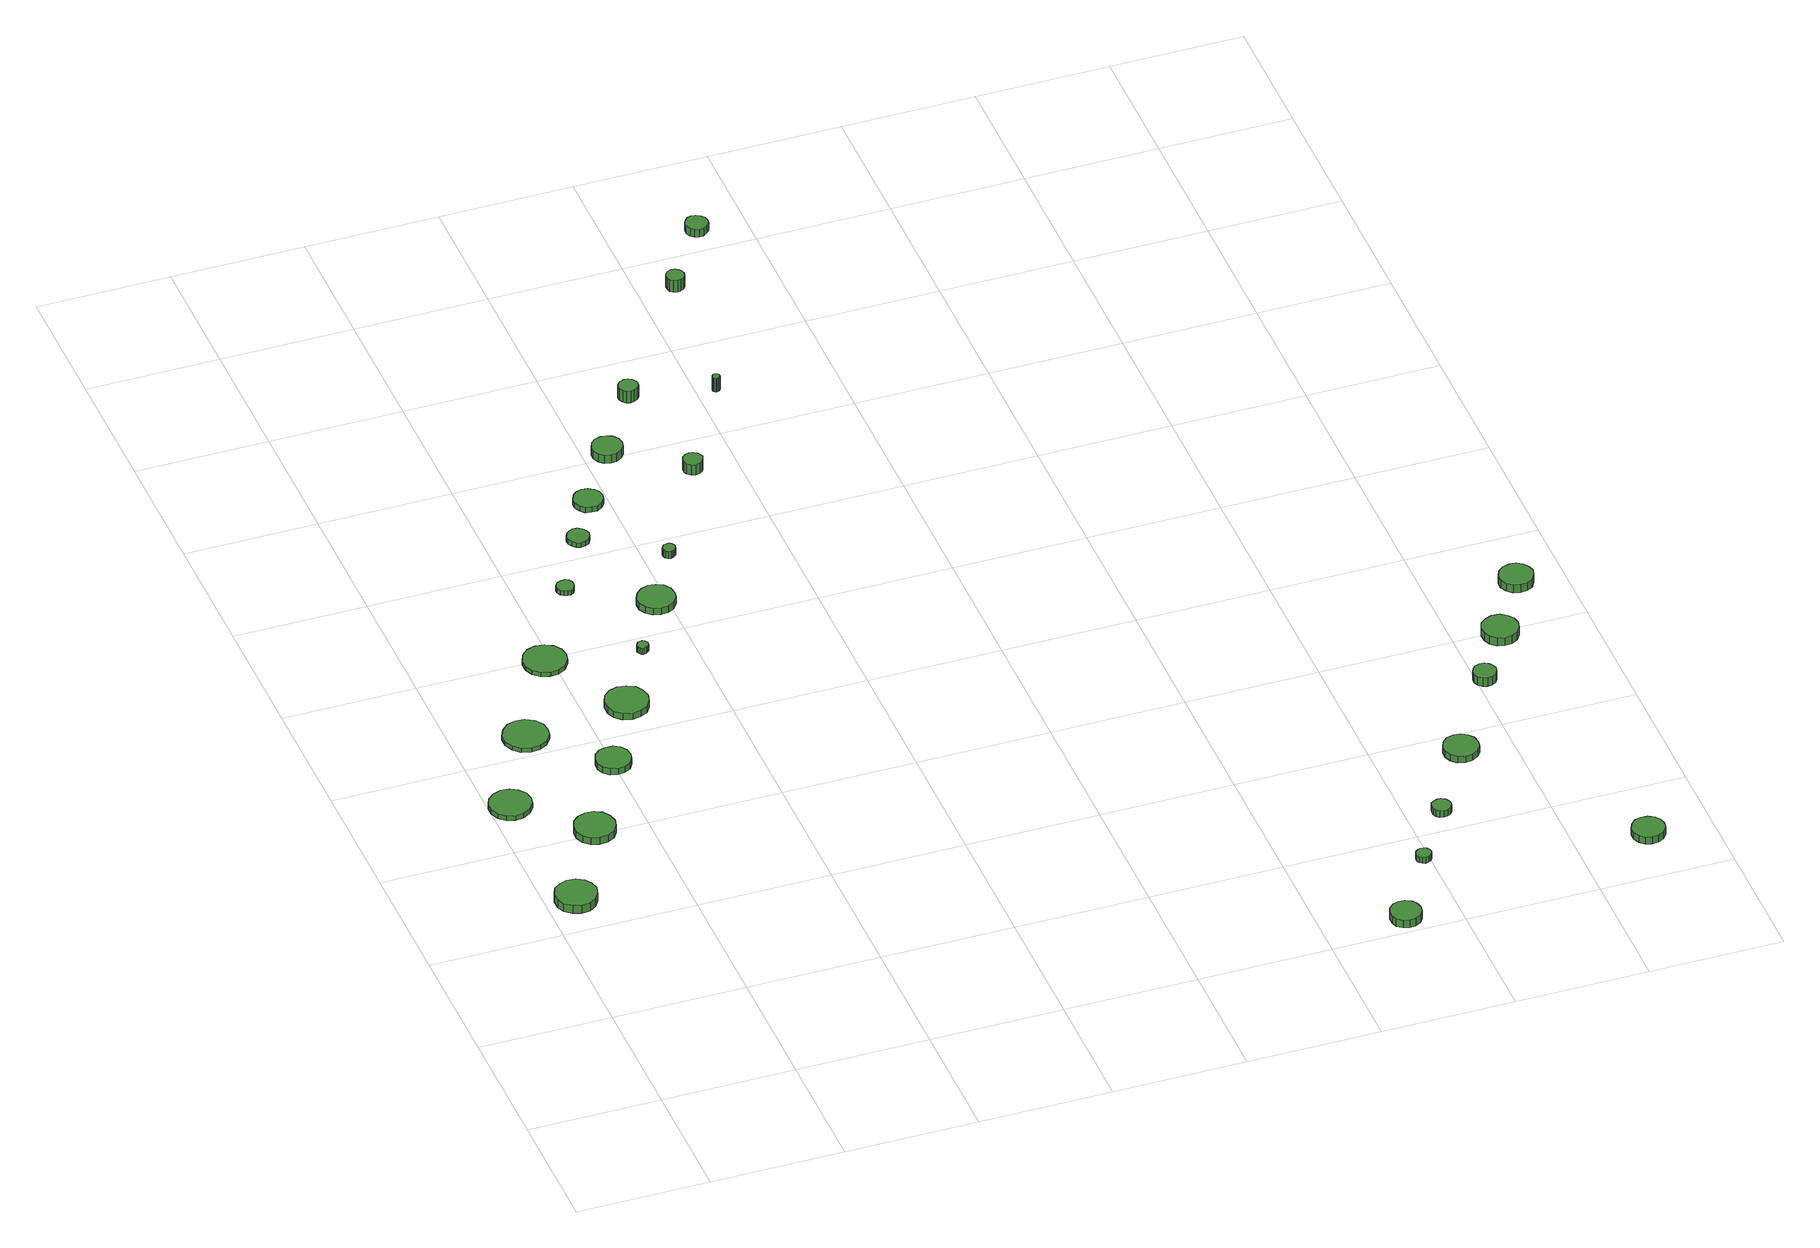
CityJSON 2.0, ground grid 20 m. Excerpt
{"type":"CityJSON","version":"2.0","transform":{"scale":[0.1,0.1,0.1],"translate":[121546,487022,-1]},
"CityObjects":{
"tree1":{"type":"SolitaryVegetationObject","attributes":{"function":"something"},"geometry":[{"type":"MultiSurface","lod":"1","boundaries":[[[0,1,2,3,4,5,6,7,8,9,10,11,12,13,14]],[[15,16,17,18,19,20,21,22,23,24,25,26,27,28,29]],[[0,29,28,1]],[[1,28,27,2]],[[2,27,26,3]],[[3,26,25,4]],[[4,25,24,5]],[[5,24,23,6]],[[6,23,22,7]],[[7,22,21,8]],[[8,21,20,9]],[[9,20,19,10]],[[10,19,18,11]],[[11,18,17,12]],[[12,17,16,13]],[[13,16,15,14]],[[14,15,29,0]]]}]},
"tree2":{"type":"SolitaryVegetationObject","attributes":{"function":"something"},"geometry":[{"type":"MultiSurface","lod":"1","boundaries":[[[30,31,32,33,34,35,36,37,38,39,40,41,42,43,44]],[[45,46,47,48,49,50,51,52,53,54,55,56,57,58,59]],[[30,59,58,31]],[[31,58,57,32]],[[32,57,56,33]],[[33,56,55,34]],[[34,55,54,35]],[[35,54,53,36]],[[36,53,52,37]],[[37,52,51,38]],[[38,51,50,39]],[[39,50,49,40]],[[40,49,48,41]],[[41,48,47,42]],[[42,47,46,43]],[[43,46,45,44]],[[44,45,59,30]]]}]},
"tree3":{"type":"SolitaryVegetationObject","attributes":{"function":"something"},"geometry":[{"type":"MultiSurface","lod":"1","boundaries":[[[60,61,62,63,64,65,66,67,68,69,70,71,72,73,74]],[[75,76,77,78,79,80,81,82,83,84,85,86,87,88,89]],[[60,89,88,61]],[[61,88,87,62]],[[62,87,86,63]],[[63,86,85,64]],[[64,85,84,65]],[[65,84,83,66]],[[66,83,82,67]],[[67,82,81,68]],[[68,81,80,69]],[[69,80,79,70]],[[70,79,78,71]],[[71,78,77,72]],[[72,77,76,73]],[[73,76,75,74]],[[74,75,89,60]]]}]},
"tree4":{"type":"SolitaryVegetationObject","attributes":{"function":"something"},"geometry":[{"type":"MultiSurface","lod":"1","boundaries":[[[90,91,92,93,94,95,96,97,98,99,100,101,102,103,104]],[[105,106,107,108,109,110,111,112,113,114,115,116,117,118,119]],[[90,119,118,91]],[[91,118,117,92]],[[92,117,116,93]],[[93,116,115,94]],[[94,115,114,95]],[[95,114,113,96]],[[96,113,112,97]],[[97,112,111,98]],[[98,111,110,99]],[[99,110,109,100]],[[100,109,108,101]],[[101,108,107,102]],[[102,107,106,103]],[[103,106,105,104]],[[104,105,119,90]]]}]},
"tree5":{"type":"SolitaryVegetationObject","attributes":{"function":"something"},"geometry":[{"type":"MultiSurface","lod":"1","boundaries":[[[120,121,122,123,124,125,126,127,128,129,130,131,132,133,134]],[[135,136,137,138,139,140,141,142,143,144,145,146,147,148,149]],[[120,149,148,121]],[[121,148,147,122]],[[122,147,146,123]],[[123,146,145,124]],[[124,145,144,125]],[[125,144,143,126]],[[126,143,142,127]],[[127,142,141,128]],[[128,141,140,129]],[[129,140,139,130]],[[130,139,138,131]],[[131,138,137,132]],[[132,137,136,133]],[[133,136,135,134]],[[134,135,149,120]]]}]},
"tree6":{"type":"SolitaryVegetationObject","attributes":{"function":"something"},"geometry":[{"type":"MultiSurface","lod":"1","boundaries":[[[150,151,152,153,154,155,156,157,158,159,160,161,162,163,164]],[[165,166,167,168,169,170,171,172,173,174,175,176,177,178,179]],[[150,179,178,151]],[[151,178,177,152]],[[152,177,176,153]],[[153,176,175,154]],[[154,175,174,155]],[[155,174,173,156]],[[156,173,172,157]],[[157,172,171,158]],[[158,171,170,159]],[[159,170,169,160]],[[160,169,168,161]],[[161,168,167,162]],[[162,167,166,163]],[[163,166,165,164]],[[164,165,179,150]]]}]},
"tree7":{"type":"SolitaryVegetationObject","attributes":{"function":"something"},"geometry":[{"type":"MultiSurface","lod":"1","boundaries":[[[180,181,182,183,184,185,186,187,188,189,190,191,192,193,194]],[[195,196,197,198,199,200,201,202,203,204,205,206,207,208,209]],[[180,209,208,181]],[[181,208,207,182]],[[182,207,206,183]],[[183,206,205,184]],[[184,205,204,185]],[[185,204,203,186]],[[186,203,202,187]],[[187,202,201,188]],[[188,201,200,189]],[[189,200,199,190]],[[190,199,198,191]],[[191,198,197,192]],[[192,197,196,193]],[[193,196,195,194]],[[194,195,209,180]]]}]},
"tree8":{"type":"SolitaryVegetationObject","attributes":{"function":"something"},"geometry":[{"type":"MultiSurface","lod":"1","boundaries":[[[210,211,212,213,214,215,216,217,218,219,220,221,222,223,224]],[[225,226,227,228,229,230,231,232,233,234,235,236,237,238,239]],[[210,239,238,211]],[[211,238,237,212]],[[212,237,236,213]],[[213,236,235,214]],[[214,235,234,215]],[[215,234,233,216]],[[216,233,232,217]],[[217,232,231,218]],[[218,231,230,219]],[[219,230,229,220]],[[220,229,228,221]],[[221,228,227,222]],[[222,227,226,223]],[[223,226,225,224]],[[224,225,239,210]]]}]},
"tree9":{"type":"SolitaryVegetationObject","attributes":{"function":"something"},"geometry":[{"type":"MultiSurface","lod":"1","boundaries":[[[240,241,242,243,244,245,246,247,248,249,250,251,252,253,254]],[[255,256,257,258,259,260,261,262,263,264,265,266,267,268,269]],[[240,269,268,241]],[[241,268,267,242]],[[242,267,266,243]],[[243,266,265,244]],[[244,265,264,245]],[[245,264,263,246]],[[246,263,262,247]],[[247,262,261,248]],[[248,261,260,249]],[[249,260,259,250]],[[250,259,258,251]],[[251,258,257,252]],[[252,257,256,253]],[[253,256,255,254]],[[254,255,269,240]]]}]},
"tree10":{"type":"SolitaryVegetationObject","attributes":{"function":"something"},"geometry":[{"type":"MultiSurface","lod":"1","boundaries":[[[270,271,272,273,274,275,276,277,278,279,280,281,282,283,284]],[[285,286,287,288,289,290,291,292,293,294,295,296,297,298,299]],[[270,299,298,271]],[[271,298,297,272]],[[272,297,296,273]],[[273,296,295,274]],[[274,295,294,275]],[[275,294,293,276]],[[276,293,292,277]],[[277,292,291,278]],[[278,291,290,279]],[[279,290,289,280]],[[280,289,288,281]],[[281,288,287,282]],[[282,287,286,283]],[[283,286,285,284]],[[284,285,299,270]]]}]},
"tree11":{"type":"SolitaryVegetationObject","attributes":{"function":"something"},"geometry":[{"type":"MultiSurface","lod":"1","boundaries":[[[300,301,302,303,304,305,306,307,308,309,310,311,312,313,314]],[[315,316,317,318,319,320,321,322,323,324,325,326,327,328,329]],[[300,329,328,301]],[[301,328,327,302]],[[302,327,326,303]],[[303,326,325,304]],[[304,325,324,305]],[[305,324,323,306]],[[306,323,322,307]],[[307,322,321,308]],[[308,321,320,309]],[[309,320,319,310]],[[310,319,318,311]],[[311,318,317,312]],[[312,317,316,313]],[[313,316,315,314]],[[314,315,329,300]]]}]},
"tree12":{"type":"SolitaryVegetationObject","attributes":{"function":"something"},"geometry":[{"type":"MultiSurface","lod":"1","boundaries":[[[330,331,332,333,334,335,336,337,338,339,340,341,342,343,344]],[[345,346,347,348,349,350,351,352,353,354,355,356,357,358,359]],[[330,359,358,331]],[[331,358,357,332]],[[332,357,356,333]],[[333,356,355,334]],[[334,355,354,335]],[[335,354,353,336]],[[336,353,352,337]],[[337,352,351,338]],[[338,351,350,339]],[[339,350,349,340]],[[340,349,348,341]],[[341,348,347,342]],[[342,347,346,343]],[[343,346,345,344]],[[344,345,359,330]]]}]},
"tree13":{"type":"SolitaryVegetationObject","attributes":{"function":"something"},"geometry":[{"type":"MultiSurface","lod":"1","boundaries":[[[360,361,362,363,364,365,366,367,368,369,370,371,372,373,374]],[[375,376,377,378,379,380,381,382,383,384,385,386,387,388,389]],[[360,389,388,361]],[[361,388,387,362]],[[362,387,386,363]],[[363,386,385,364]],[[364,385,384,365]],[[365,384,383,366]],[[366,383,382,367]],[[367,382,381,368]],[[368,381,380,369]],[[369,380,379,370]],[[370,379,378,371]],[[371,378,377,372]],[[372,377,376,373]],[[373,376,375,374]],[[374,375,389,360]]]}]},
"tree14":{"type":"SolitaryVegetationObject","attributes":{"function":"something"},"geometry":[{"type":"MultiSurface","lod":"1","boundaries":[[[390,391,392,393,394,395,396,397,398,399,400,401,402,403,404]],[[405,406,407,408,409,410,411,412,413,414,415,416,417,418,419]],[[390,419,418,391]],[[391,418,417,392]],[[392,417,416,393]],[[393,416,415,394]],[[394,415,414,395]],[[395,414,413,396]],[[396,413,412,397]],[[397,412,411,398]],[[398,411,410,399]],[[399,410,409,400]],[[400,409,408,401]],[[401,408,407,402]],[[402,407,406,403]],[[403,406,405,404]],[[404,405,419,390]]]}]},
"tree15":{"type":"SolitaryVegetationObject","attributes":{"function":"something"},"geometry":[{"type":"MultiSurface","lod":"1","boundaries":[[[420,421,422,423,424,425,426,427,428,429,430,431,432,433,434]],[[435,436,437,438,439,440,441,442,443,444,445,446,447,448,449]],[[420,449,448,421]],[[421,448,447,422]],[[422,447,446,423]],[[423,446,445,424]],[[424,445,444,425]],[[425,444,443,426]],[[426,443,442,427]],[[427,442,441,428]],[[428,441,440,429]],[[429,440,439,430]],[[430,439,438,431]],[[431,438,437,432]],[[432,437,436,433]],[[433,436,435,434]],[[434,435,449,420]]]}]},
"tree16":{"type":"SolitaryVegetationObject","attributes":{"function":"something"},"geometry":[{"type":"MultiSurface","lod":"1","boundaries":[[[450,451,452,453,454,455,456,457,458,459,460,461,462,463,464]],[[465,466,467,468,469,470,471,472,473,474,475,476,477,478,479]],[[450,479,478,451]],[[451,478,477,452]],[[452,477,476,453]],[[453,476,475,454]],[[454,475,474,455]],[[455,474,473,456]],[[456,473,472,457]],[[457,472,471,458]],[[458,471,470,459]],[[459,470,469,460]],[[460,469,468,461]],[[461,468,467,462]],[[462,467,466,463]],[[463,466,465,464]],[[464,465,479,450]]]}]},
"tree17":{"type":"SolitaryVegetationObject","attributes":{"function":"something"},"geometry":[{"type":"MultiSurface","lod":"1","boundaries":[[[480,481,482,483,484,485,486,487,488,489,490,491,492,493,494]],[[495,496,497,498,499,500,501,502,503,504,505,506,507,508,509]],[[480,509,508,481]],[[481,508,507,482]],[[482,507,506,483]],[[483,506,505,484]],[[484,505,504,485]],[[485,504,503,486]],[[486,503,502,487]],[[487,502,501,488]],[[488,501,500,489]],[[489,500,499,490]],[[490,499,498,491]],[[491,498,497,492]],[[492,497,496,493]],[[493,496,495,494]],[[494,495,509,480]]]}]},
"tree18":{"type":"SolitaryVegetationObject","attributes":{"function":"something"},"geometry":[{"type":"MultiSurface","lod":"1","boundaries":[[[510,511,512,513,514,515,516,517,518,519,520,521,522,523,524]],[[525,526,527,528,529,530,531,532,533,534,535,536,537,538,539]],[[510,539,538,511]],[[511,538,537,512]],[[512,537,536,513]],[[513,536,535,514]],[[514,535,534,515]],[[515,534,533,516]],[[516,533,532,517]],[[517,532,531,518]],[[518,531,530,519]],[[519,530,529,520]],[[520,529,528,521]],[[521,528,527,522]],[[522,527,526,523]],[[523,526,525,524]],[[524,525,539,510]]]}]},
"tree19":{"type":"SolitaryVegetationObject","attributes":{"function":"something"},"geometry":[{"type":"MultiSurface","lod":"1","boundaries":[[[540,541,542,543,544,545,546,547,548,549,550,551,552,553,554]],[[555,556,557,558,559,560,561,562,563,564,565,566,567,568,569]],[[540,569,568,541]],[[541,568,567,542]],[[542,567,566,543]],[[543,566,565,544]],[[544,565,564,545]],[[545,564,563,546]],[[546,563,562,547]],[[547,562,561,548]],[[548,561,560,549]],[[549,560,559,550]],[[550,559,558,551]],[[551,558,557,552]],[[552,557,556,553]],[[553,556,555,554]],[[554,555,569,540]]]}]},
"tree20":{"type":"SolitaryVegetationObject","attributes":{"function":"something"},"geometry":[{"type":"MultiSurface","lod":"1","boundaries":[[[570,571,572,573,574,575,576,577,578,579,580,581,582,583,584]],[[585,586,587,588,589,590,591,592,593,594,595,596,597,598,599]],[[570,599,598,571]],[[571,598,597,572]],[[572,597,596,573]],[[573,596,595,574]],[[574,595,594,575]],[[575,594,593,576]],[[576,593,592,577]],[[577,592,591,578]],[[578,591,590,579]],[[579,590,589,580]],[[580,589,588,581]],[[581,588,587,582]],[[582,587,586,583]],[[583,586,585,584]],[[584,585,599,570]]]}]},
"tree21":{"type":"SolitaryVegetationObject","attributes":{"function":"something"},"geometry":[{"type":"MultiSurface","lod":"1","boundaries":[[[600,601,602,603,604,605,606,607,608,609,610,611,612,613,614]],[[615,616,617,618,619,620,621,622,623,624,625,626,627,628,629]],[[600,629,628,601]],[[601,628,627,602]],[[602,627,626,603]],[[603,626,625,604]],[[604,625,624,605]],[[605,624,623,606]],[[606,623,622,607]],[[607,622,621,608]],[[608,621,620,609]],[[609,620,619,610]],[[610,619,618,611]],[[611,618,617,612]],[[612,617,616,613]],[[613,616,615,614]],[[614,615,629,600]]]}]},
"tree22":{"type":"SolitaryVegetationObject","attributes":{"function":"something"},"geometry":[{"type":"MultiSurface","lod":"1","boundaries":[[[630,631,632,633,634,635,636,637,638,639,640,641,642,643,644]],[[645,646,647,648,649,650,651,652,653,654,655,656,657,658,659]],[[630,659,658,631]],[[631,658,657,632]],[[632,657,656,633]],[[633,656,655,634]],[[634,655,654,635]],[[635,654,653,636]],[[636,653,652,637]],[[637,652,651,638]],[[638,651,650,639]],[[639,650,649,640]],[[640,649,648,641]],[[641,648,647,642]],[[642,647,646,643]],[[643,646,645,644]],[[644,645,659,630]]]}]},
"tree23":{"type":"SolitaryVegetationObject","attributes":{"function":"something"},"geometry":[{"type":"MultiSurface","lod":"1","boundaries":[[[660,661,662,663,664,665,666,667,668,669,670,671,672,673,674]],[[675,676,677,678,679,680,681,682,683,684,685,686,687,688,689]],[[660,689,688,661]],[[661,688,687,662]],[[662,687,686,663]],[[663,686,685,664]],[[664,685,684,665]],[[665,684,683,666]],[[666,683,682,667]],[[667,682,681,668]],[[668,681,680,669]],[[669,680,679,670]],[[670,679,678,671]],[[671,678,677,672]],[[672,677,676,673]],[[673,676,675,674]],[[674,675,689,660]]]}]},
"tree24":{"type":"SolitaryVegetationObject","attributes":{"function":"something"},"geometry":[{"type":"MultiSurface","lod":"1","boundaries":[[[690,691,692,693,694,695,696,697,698,699,700,701,702,703,704]],[[705,706,707,708,709,710,711,712,713,714,715,716,717,718,719]],[[690,719,718,691]],[[691,718,717,692]],[[692,717,716,693]],[[693,716,715,694]],[[694,715,714,695]],[[695,714,713,696]],[[696,713,712,697]],[[697,712,711,698]],[[698,711,710,699]],[[699,710,709,700]],[[700,709,708,701]],[[701,708,707,702]],[[702,707,706,703]],[[703,706,705,704]],[[704,705,719,690]]]}]},
"tree25":{"type":"SolitaryVegetationObject","attributes":{"function":"something"},"geometry":[{"type":"MultiSurface","lod":"1","boundaries":[[[720,721,722,723,724,725,726,727,728,729,730,731,732,733,734]],[[735,736,737,738,739,740,741,742,743,744,745,746,747,748,749]],[[720,749,748,721]],[[721,748,747,722]],[[722,747,746,723]],[[723,746,745,724]],[[724,745,744,725]],[[725,744,743,726]],[[726,743,742,727]],[[727,742,741,728]],[[728,741,740,729]],[[729,740,739,730]],[[730,739,738,731]],[[731,738,737,732]],[[732,737,736,733]],[[733,736,735,734]],[[734,735,749,720]]]}]},
"tree26":{"type":"SolitaryVegetationObject","attributes":{"function":"something"},"geometry":[{"type":"MultiSurface","lod":"1","boundaries":[[[750,751,752,753,754,755,756,757,758,759,760,761,762,763,764]],[[765,766,767,768,769,770,771,772,773,774,775,776,777,778,779]],[[750,779,778,751]],[[751,778,777,752]],[[752,777,776,753]],[[753,776,775,754]],[[754,775,774,755]],[[755,774,773,756]],[[756,773,772,757]],[[757,772,771,758]],[[758,771,770,759]],[[759,770,769,760]],[[760,769,768,761]],[[761,768,767,762]],[[762,767,766,763]],[[763,766,765,764]],[[764,765,779,750]]]}]},
"tree27":{"type":"SolitaryVegetationObject","attributes":{"function":"something"}},
"tree28":{"type":"SolitaryVegetationObject","attributes":{"function":"something"},"geometry":[{"type":"MultiSurface","lod":"1","boundaries":[[[780,781,782,783,784,785,786,787,788,789,790,791,792,793,794]],[[795,796,797,798,799,800,801,802,803,804,805,806,807,808,809]],[[780,809,808,781]],[[781,808,807,782]],[[782,807,806,783]],[[783,806,805,784]],[[784,805,804,785]],[[785,804,803,786]],[[786,803,802,787]],[[787,802,801,788]],[[788,801,800,789]],[[789,800,799,790]],[[790,799,798,791]],[[791,798,797,792]],[[792,797,796,793]],[[793,796,795,794]],[[794,795,809,780]]]}]},
"tree29":{"type":"SolitaryVegetationObject","attributes":{"function":"something"}}
},
"vertices":[
[75,468,20],[72,480,20],[65,490,20],[54,497,20],[41,498,20],[29,494,20],[19,486,20],[14,474,20],[14,461,20],[19,449,20],[29,441,20],[41,437,20],[54,438,20],[65,445,20],[72,455,20],[72,455,6],[65,445,6],[54,438,6],[41,437,6],[29,441,6],[19,449,6],[14,461,6],[14,474,6],[19,486,6],[29,494,6],[41,498,6],[54,497,6],[65,490,6],[72,480,6],[75,468,6],
[62,699,14],[59,712,14],[51,722,14],[40,729,14],[27,730,14],[15,726,14],[5,717,14],[0,706,14],[0,693,14],[5,681,14],[15,672,14],[27,668,14],[40,669,14],[51,676,14],[59,686,14],[59,686,6],[51,676,6],[40,669,6],[27,668,6],[15,672,6],[5,681,6],[0,693,6],[0,706,6],[5,717,6],[15,726,6],[27,730,6],[40,729,6],[51,722,6],[59,712,6],[62,699,6],
[153,606,18],[150,618,18],[143,629,18],[132,635,18],[119,636,18],[107,632,18],[98,624,18],[93,612,18],[93,600,18],[98,588,18],[107,580,18],[119,576,18],[132,577,18],[143,583,18],[150,594,18],[150,594,6],[143,583,6],[132,577,6],[119,576,6],[107,580,6],[98,588,6],[93,600,6],[93,612,6],[98,624,6],[107,632,6],[119,636,6],[132,635,6],[143,629,6],[150,618,6],[153,606,6],
[138,840,13],[136,853,13],[127,865,13],[115,872,13],[102,873,13],[88,869,13],[78,859,13],[72,847,13],[72,833,13],[78,820,13],[88,811,13],[102,807,13],[115,808,13],[127,815,13],[136,826,13],[136,826,6],[127,815,6],[115,808,6],[102,807,6],[88,811,6],[78,820,6],[72,833,6],[72,847,6],[78,859,6],[88,869,6],[102,873,6],[115,872,6],[127,865,6],[136,853,6],[138,840,6],
[226,742,17],[224,753,17],[218,762,17],[208,767,17],[198,768,17],[187,765,17],[179,758,17],[175,748,17],[175,737,17],[179,727,17],[187,720,17],[198,717,17],[208,718,17],[218,723,17],[224,732,17],[224,732,6],[218,723,6],[208,718,6],[198,717,6],[187,720,6],[179,727,6],[175,737,6],[175,748,6],[179,758,6],[187,765,6],[198,768,6],[208,767,6],[218,762,6],[224,753,6],[226,742,6],
[221,992,13],[219,1005,13],[211,1016,13],[199,1022,13],[186,1024,13],[173,1020,13],[163,1011,13],[158,998,13],[158,985,13],[163,973,13],[173,964,13],[186,960,13],[199,961,13],[211,968,13],[219,979,13],[219,979,6],[211,968,6],[199,961,6],[186,960,6],[173,964,6],[163,973,6],[158,985,6],[158,998,6],[163,1011,6],[173,1020,6],[186,1024,6],[199,1022,6],[211,1016,6],[219,1005,6],[221,992,6],
[295,860,17],[292,873,17],[285,884,17],[273,890,17],[260,892,17],[247,888,17],[237,879,17],[232,867,17],[232,853,17],[237,841,17],[247,832,17],[260,828,17],[273,830,17],[285,836,17],[292,847,17],[292,847,6],[285,836,6],[273,830,6],[260,828,6],[247,832,6],[237,841,6],[232,853,6],[232,867,6],[237,879,6],[247,888,6],[260,892,6],[273,890,6],[285,884,6],[292,873,6],[295,860,6],
[286,1138,14],[285,1143,14],[282,1148,14],[277,1151,14],[272,1151,14],[267,1149,14],[263,1146,14],[260,1141,14],[260,1135,14],[263,1130,14],[267,1127,14],[272,1125,14],[277,1125,14],[282,1128,14],[285,1133,14],[285,1133,6],[282,1128,6],[277,1125,6],[272,1125,6],[267,1127,6],[263,1130,6],[260,1135,6],[260,1141,6],[263,1146,6],[267,1149,6],[272,1151,6],[277,1151,6],[282,1148,6],[285,1143,6],[286,1138,6],
[336,971,17],[335,974,17],[333,977,17],[330,979,17],[326,979,17],[323,978,17],[321,976,17],[319,972,17],[319,969,17],[321,966,17],[323,963,17],[326,962,17],[330,963,17],[333,965,17],[335,967,17],[335,967,6],[333,965,6],[330,963,6],[326,962,6],[323,963,6],[321,966,6],[319,969,6],[319,972,6],[321,976,6],[323,978,6],[326,979,6],[330,979,6],[333,977,6],[335,974,6],[336,971,6],
[346,1239,14],[344,1246,14],[340,1251,14],[334,1255,14],[327,1256,14],[321,1253,14],[316,1249,14],[313,1242,14],[313,1235,14],[316,1229,14],[321,1224,14],[327,1222,14],[334,1223,14],[340,1226,14],[344,1232,14],[344,1232,6],[340,1226,6],[334,1223,6],[327,1222,6],[321,1224,6],[316,1229,6],[313,1235,6],[313,1242,6],[316,1249,6],[321,1253,6],[327,1256,6],[334,1255,6],[340,1251,6],[344,1246,6],[346,1239,6],
[410,1066,18],[408,1077,18],[401,1087,18],[391,1092,18],[380,1094,18],[369,1090,18],[360,1082,18],[355,1072,18],[355,1060,18],[360,1050,18],[369,1042,18],[380,1039,18],[391,1040,18],[401,1045,18],[408,1055,18],[408,1055,6],[401,1045,6],[391,1040,6],[380,1039,6],[369,1042,6],[360,1050,6],[355,1060,6],[355,1072,6],[360,1082,6],[369,1090,6],[380,1094,6],[391,1092,6],[401,1087,6],[408,1077,6],[410,1066,6],
[393,1313,15],[391,1322,15],[386,1329,15],[378,1334,15],[369,1335,15],[360,1332,15],[354,1326,15],[350,1318,15],[350,1309,15],[354,1300,15],[360,1294,15],[369,1292,15],[378,1292,15],[386,1297,15],[391,1304,15],[391,1304,6],[386,1297,6],[378,1292,6],[369,1292,6],[360,1294,6],[354,1300,6],[350,1309,6],[350,1318,6],[354,1326,6],[360,1332,6],[369,1335,6],[378,1334,6],[386,1329,6],[391,1322,6],[393,1313,6],
[447,1165,18],[446,1169,18],[444,1172,18],[441,1174,18],[437,1174,18],[433,1173,18],[430,1170,18],[428,1167,18],[428,1163,18],[430,1159,18],[433,1156,18],[437,1155,18],[441,1156,18],[444,1158,18],[446,1161,18],[446,1161,6],[444,1158,6],[441,1156,6],[437,1155,6],[433,1156,6],[430,1159,6],[428,1163,6],[428,1167,6],[430,1170,6],[433,1173,6],[437,1174,6],[441,1174,6],[444,1172,6],[446,1169,6],[447,1165,6],
[458,1411,20],[456,1420,20],[450,1428,20],[442,1432,20],[433,1433,20],[424,1430,20],[417,1424,20],[413,1415,20],[413,1406,20],[417,1397,20],[424,1391,20],[433,1388,20],[442,1389,20],[450,1394,20],[456,1401,20],[456,1401,6],[450,1394,6],[442,1389,6],[433,1388,6],[424,1391,6],[417,1397,6],[413,1406,6],[413,1415,6],[417,1424,6],[424,1430,6],[433,1433,6],[442,1432,6],[450,1428,6],[456,1420,6],[458,1411,6],
[551,1337,24],[549,1342,24],[546,1347,24],[541,1350,24],[535,1351,24],[529,1349,24],[524,1345,24],[522,1340,24],[522,1333,24],[524,1328,24],[529,1324,24],[535,1322,24],[541,1323,24],[546,1326,24],[549,1331,24],[549,1331,6],[546,1326,6],[541,1323,6],[535,1322,6],[529,1324,6],[524,1328,6],[522,1333,6],[522,1340,6],[524,1345,6],[529,1349,6],[535,1351,6],[541,1350,6],[546,1347,6],[549,1342,6],[551,1337,6],
[522,1523,26],[521,1528,26],[517,1533,26],[512,1536,26],[506,1537,26],[500,1535,26],[496,1531,26],[493,1526,26],[493,1520,26],[496,1514,26],[500,1510,26],[506,1508,26],[512,1509,26],[517,1512,26],[521,1517,26],[521,1517,6],[517,1512,6],[512,1509,6],[506,1508,6],[500,1510,6],[496,1514,6],[493,1520,6],[493,1526,6],[496,1531,6],[500,1535,6],[506,1537,6],[512,1536,6],[517,1533,6],[521,1528,6],[522,1523,6],
[634,1495,30],[634,1497,30],[632,1499,30],[630,1500,30],[628,1501,30],[626,1500,30],[624,1498,30],[623,1496,30],[623,1494,30],[624,1492,30],[626,1490,30],[628,1490,30],[630,1490,30],[632,1491,30],[634,1493,30],[634,1493,6],[632,1491,6],[630,1490,6],[628,1490,6],[626,1490,6],[624,1492,6],[623,1494,6],[623,1496,6],[624,1498,6],[626,1500,6],[628,1501,6],[630,1500,6],[632,1499,6],[634,1497,6],[634,1495,6],
[1144,31,19],[1142,40,19],[1137,48,19],[1128,53,19],[1119,54,19],[1110,51,19],[1102,44,19],[1099,36,19],[1099,26,19],[1102,17,19],[1110,11,19],[1119,8,19],[1128,9,19],[1137,14,19],[1142,21,19],[1142,21,6],[1137,14,6],[1128,9,6],[1119,8,6],[1110,11,6],[1102,17,6],[1099,26,6],[1099,36,6],[1102,44,6],[1110,51,6],[1119,54,6],[1128,53,6],[1137,48,6],[1142,40,6],[1144,31,6],
[669,1736,26],[668,1742,26],[665,1746,26],[660,1749,26],[655,1750,26],[649,1748,26],[645,1744,26],[643,1739,26],[643,1734,26],[645,1728,26],[649,1725,26],[655,1723,26],[660,1724,26],[665,1726,26],[668,1731,26],[668,1731,6],[665,1726,6],[660,1724,6],[655,1723,6],[649,1725,6],[645,1728,6],[643,1734,6],[643,1739,6],[645,1744,6],[649,1748,6],[655,1750,6],[660,1749,6],[665,1746,6],[668,1742,6],[669,1736,6],
[1203,149,16],[1202,154,16],[1199,158,16],[1195,160,16],[1190,161,16],[1186,159,16],[1182,156,16],[1180,152,16],[1180,147,16],[1182,143,16],[1186,140,16],[1190,138,16],[1195,139,16],[1199,141,16],[1202,145,16],[1202,145,6],[1199,141,6],[1195,139,6],[1190,138,6],[1186,140,6],[1182,143,6],[1180,147,6],[1180,152,6],[1182,156,6],[1186,159,6],[1190,161,6],[1195,160,6],[1199,158,6],[1202,154,6],[1203,149,6],
[745,1847,19],[744,1854,19],[739,1859,19],[733,1863,19],[726,1864,19],[720,1862,19],[715,1857,19],[712,1851,19],[712,1844,19],[715,1837,19],[720,1833,19],[726,1830,19],[733,1831,19],[739,1835,19],[744,1840,19],[744,1840,6],[739,1835,6],[733,1831,6],[726,1830,6],[720,1833,6],[715,1837,6],[712,1844,6],[712,1851,6],[715,1857,6],[720,1862,6],[726,1864,6],[733,1863,6],[739,1859,6],[744,1854,6],[745,1847,6],
[1266,242,17],[1265,248,17],[1262,253,17],[1256,256,17],[1251,257,17],[1245,255,17],[1240,251,17],[1238,245,17],[1238,239,17],[1240,234,17],[1245,230,17],[1251,228,17],[1256,229,17],[1262,232,17],[1265,237,17],[1265,237,6],[1262,232,6],[1256,229,6],[1251,228,6],[1245,230,6],[1240,234,6],[1238,239,6],[1238,245,6],[1240,251,6],[1245,255,6],[1251,257,6],[1256,256,6],[1262,253,6],[1265,248,6],[1266,242,6],
[1350,361,17],[1348,372,17],[1342,380,17],[1332,386,17],[1322,387,17],[1311,384,17],[1303,376,17],[1299,366,17],[1299,356,17],[1303,346,17],[1311,338,17],[1322,335,17],[1332,336,17],[1342,342,17],[1348,350,17],[1348,350,6],[1342,342,6],[1332,336,6],[1322,335,6],[1311,338,6],[1303,346,6],[1299,356,6],[1299,366,6],[1303,376,6],[1311,384,6],[1322,387,6],[1332,386,6],[1342,380,6],[1348,372,6],[1350,361,6],
[1531,96,17],[1529,106,17],[1523,114,17],[1514,119,17],[1504,120,17],[1494,117,17],[1487,110,17],[1483,101,17],[1483,91,17],[1487,82,17],[1494,75,17],[1504,72,17],[1514,73,17],[1523,78,17],[1529,86,17],[1529,86,5],[1523,78,5],[1514,73,5],[1504,72,5],[1494,75,5],[1487,82,5],[1483,91,5],[1483,101,5],[1487,110,5],[1494,117,5],[1504,120,5],[1514,119,5],[1523,114,5],[1529,106,5],[1531,96,5],
[1430,506,20],[1428,513,20],[1424,519,20],[1418,523,20],[1411,523,20],[1404,521,20],[1399,516,20],[1396,510,20],[1396,503,20],[1399,496,20],[1404,491,20],[1411,489,20],[1418,490,20],[1424,493,20],[1428,499,20],[1428,499,5],[1424,493,5],[1418,490,5],[1411,489,5],[1404,491,5],[1399,496,5],[1396,503,5],[1396,510,5],[1399,516,5],[1404,521,5],[1411,523,5],[1418,523,5],[1424,519,5],[1428,513,5],[1430,506,5],
[1495,595,19],[1493,606,19],[1486,615,19],[1477,621,19],[1465,622,19],[1455,618,19],[1446,611,19],[1442,600,19],[1442,589,19],[1446,579,19],[1455,571,19],[1465,568,19],[1477,569,19],[1486,574,19],[1493,584,19],[1493,584,5],[1486,574,5],[1477,569,5],[1465,568,5],[1455,571,5],[1446,579,5],[1442,589,5],[1442,600,5],[1446,611,5],[1455,618,5],[1465,622,5],[1477,621,5],[1486,615,5],[1493,606,5],[1495,595,5],
[1556,699,19],[1553,709,19],[1547,718,19],[1538,723,19],[1528,724,19],[1518,721,19],[1510,714,19],[1505,704,19],[1505,694,19],[1510,684,19],[1518,677,19],[1528,674,19],[1538,675,19],[1547,680,19],[1553,689,19],[1553,689,5],[1547,680,5],[1538,675,5],[1528,674,5],[1518,677,5],[1510,684,5],[1505,694,5],[1505,704,5],[1510,714,5],[1518,721,5],[1528,724,5],[1538,723,5],[1547,718,5],[1553,709,5],[1556,699,5]
]}
